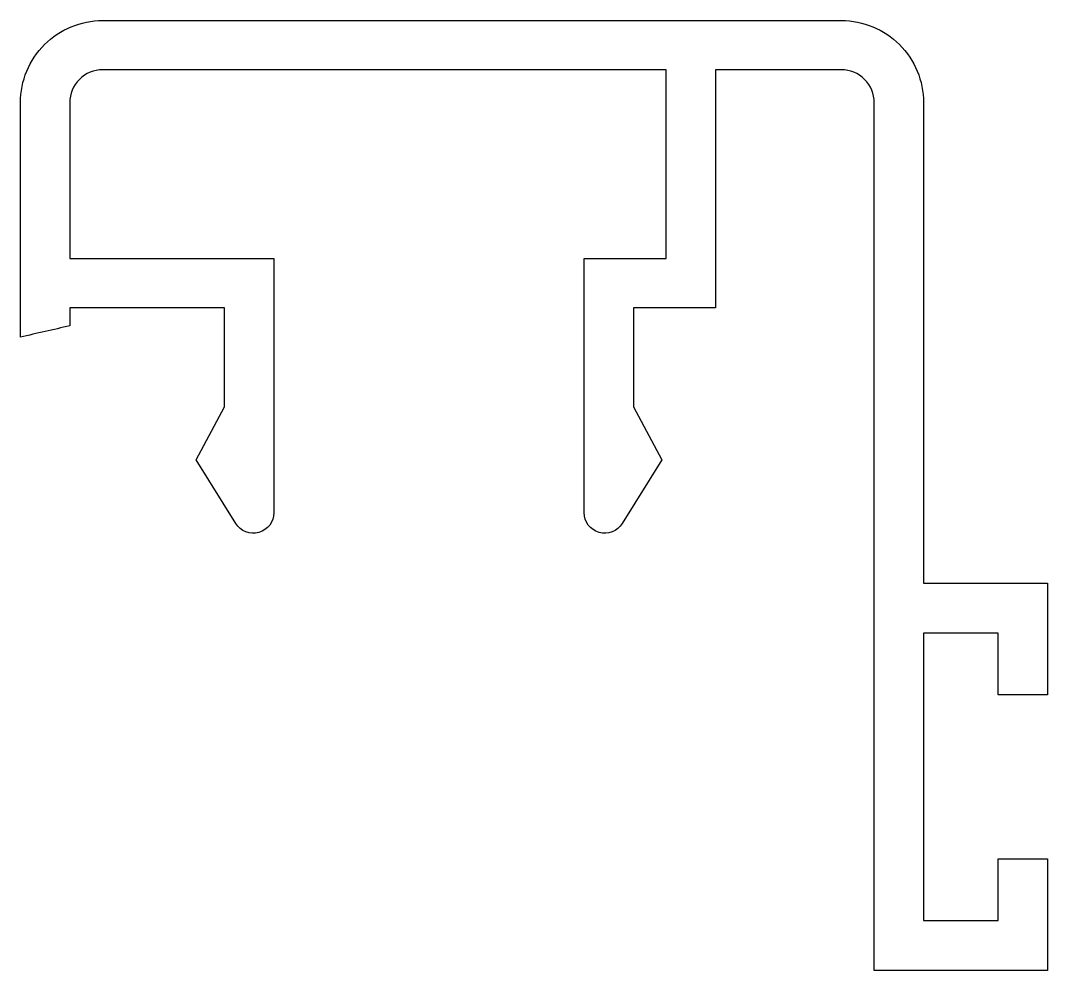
# Model space of a CAD drawing. Extents: x 151.8 to 176.9, y 203.3 to 226.5.
import ezdxf

# ---------------------------------------------------------------- set-up
doc = ezdxf.new("R2010")
doc.units = 0
doc.header["$LTSCALE"] = 15
doc.layers.get('0').update_dxf_attribs({"linetype": 'CONTINUOUS'})

msp = doc.modelspace()

# ---------------------------------------------------------------- linework, layer by layer
at = {"color": 0, "linetype": 'BYBLOCK'}
msp.add_lwpolyline([(153.048, 219.489), (153.048, 219.047, 0.007318), (151.848, 218.773), (151.848, 224.491, -0.414214), (153.848, 226.491), (171.848, 226.491, -0.414214), (173.848, 224.491), (173.848, 212.781), (176.868, 212.781), (176.868, 210.061), (175.668, 210.061), (175.668, 211.561), (173.848, 211.561), (173.848, 204.561), (175.668, 204.561), (175.668, 206.061), (176.868, 206.061), (176.868, 203.341), (172.648, 203.341), (172.648, 224.491, 0.414214), (171.848, 225.291), (168.781, 225.291), (168.781, 219.489), (166.781, 219.489), (166.781, 217.076), (167.47, 215.788), (166.506, 214.235, -0.75486), (165.581, 214.498), (165.581, 220.689), (167.581, 220.689), (167.581, 225.291), (153.848, 225.291, 0.414214), (153.048, 224.491), (153.048, 220.691), (158.02, 220.691), (158.02, 214.498, -0.75486), (157.095, 214.235), (156.131, 215.788), (156.82, 217.076), (156.82, 219.489)], format="xyb", close=True, dxfattribs=at)

doc.saveas('drawing.dxf')
